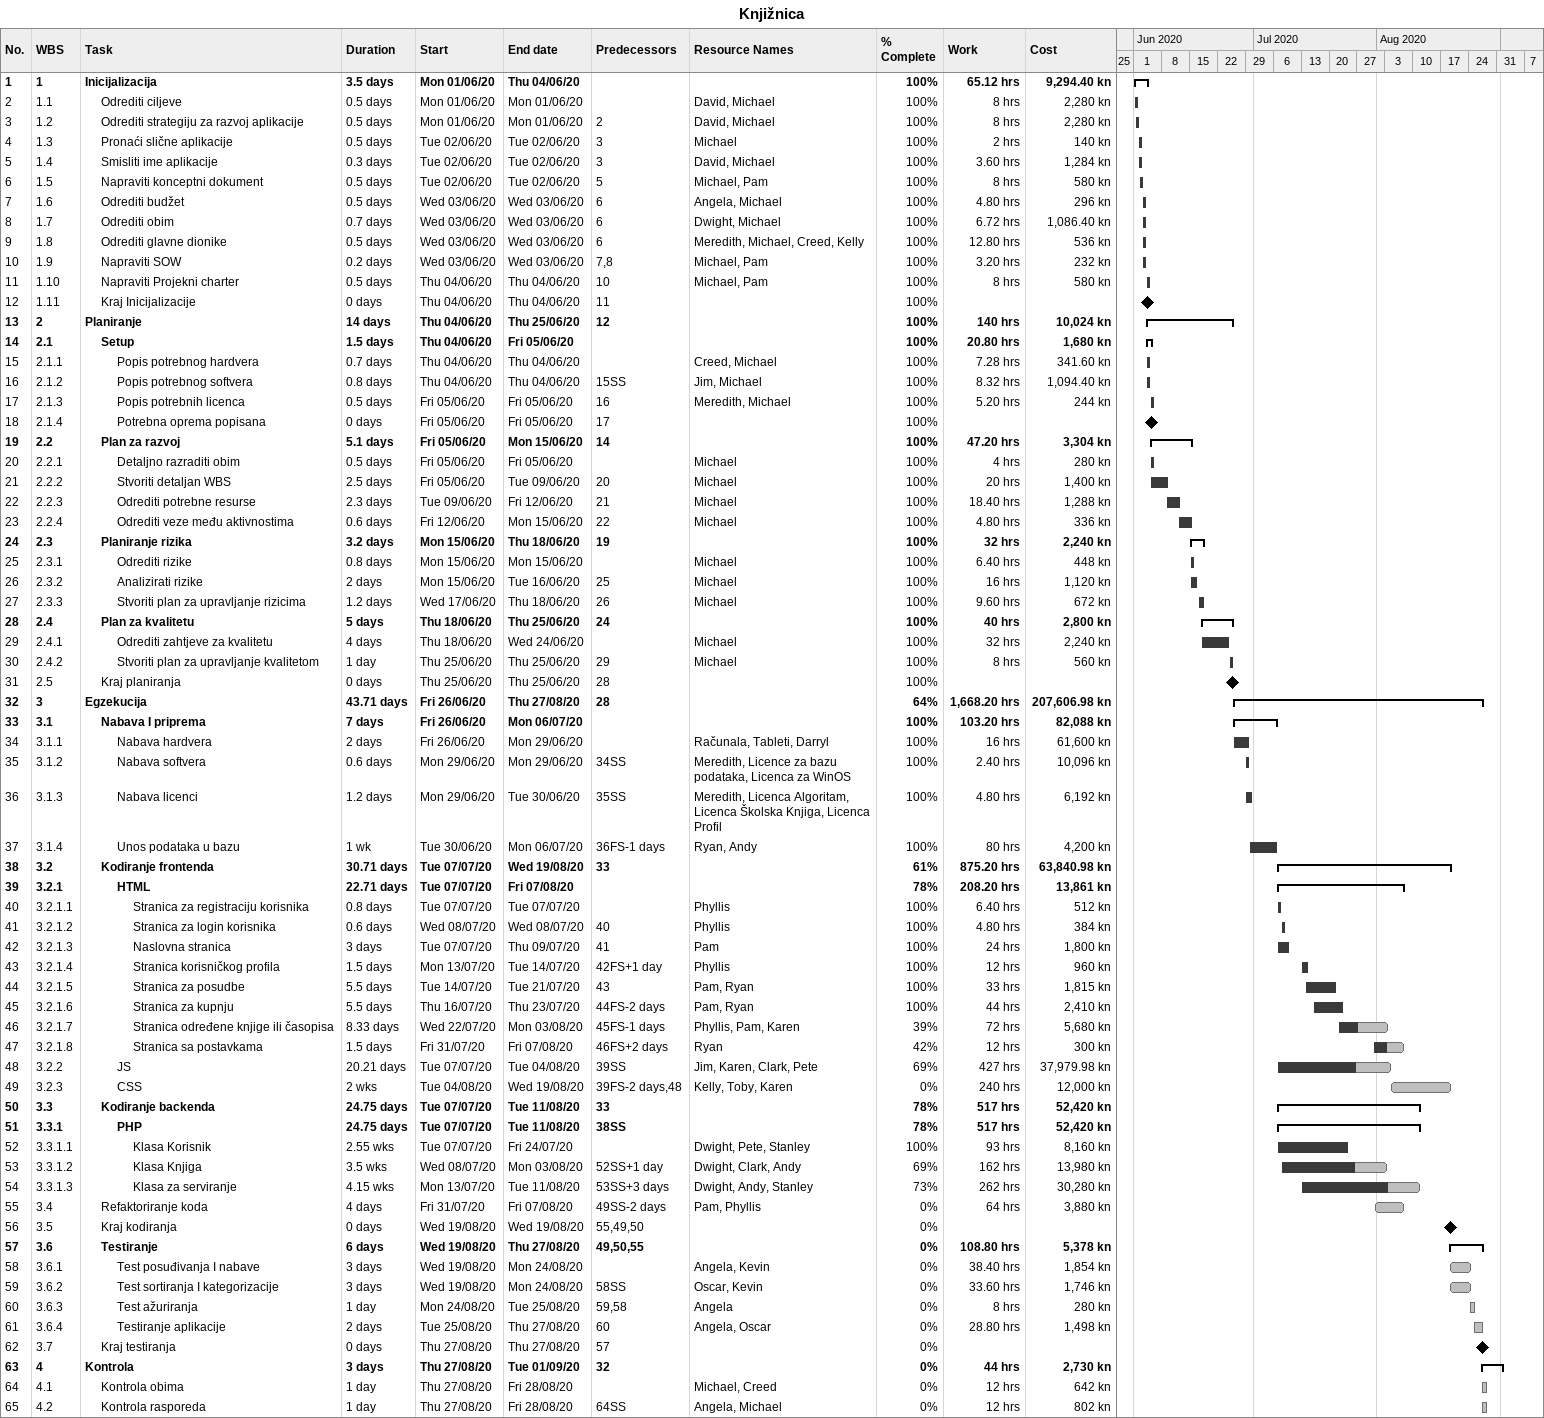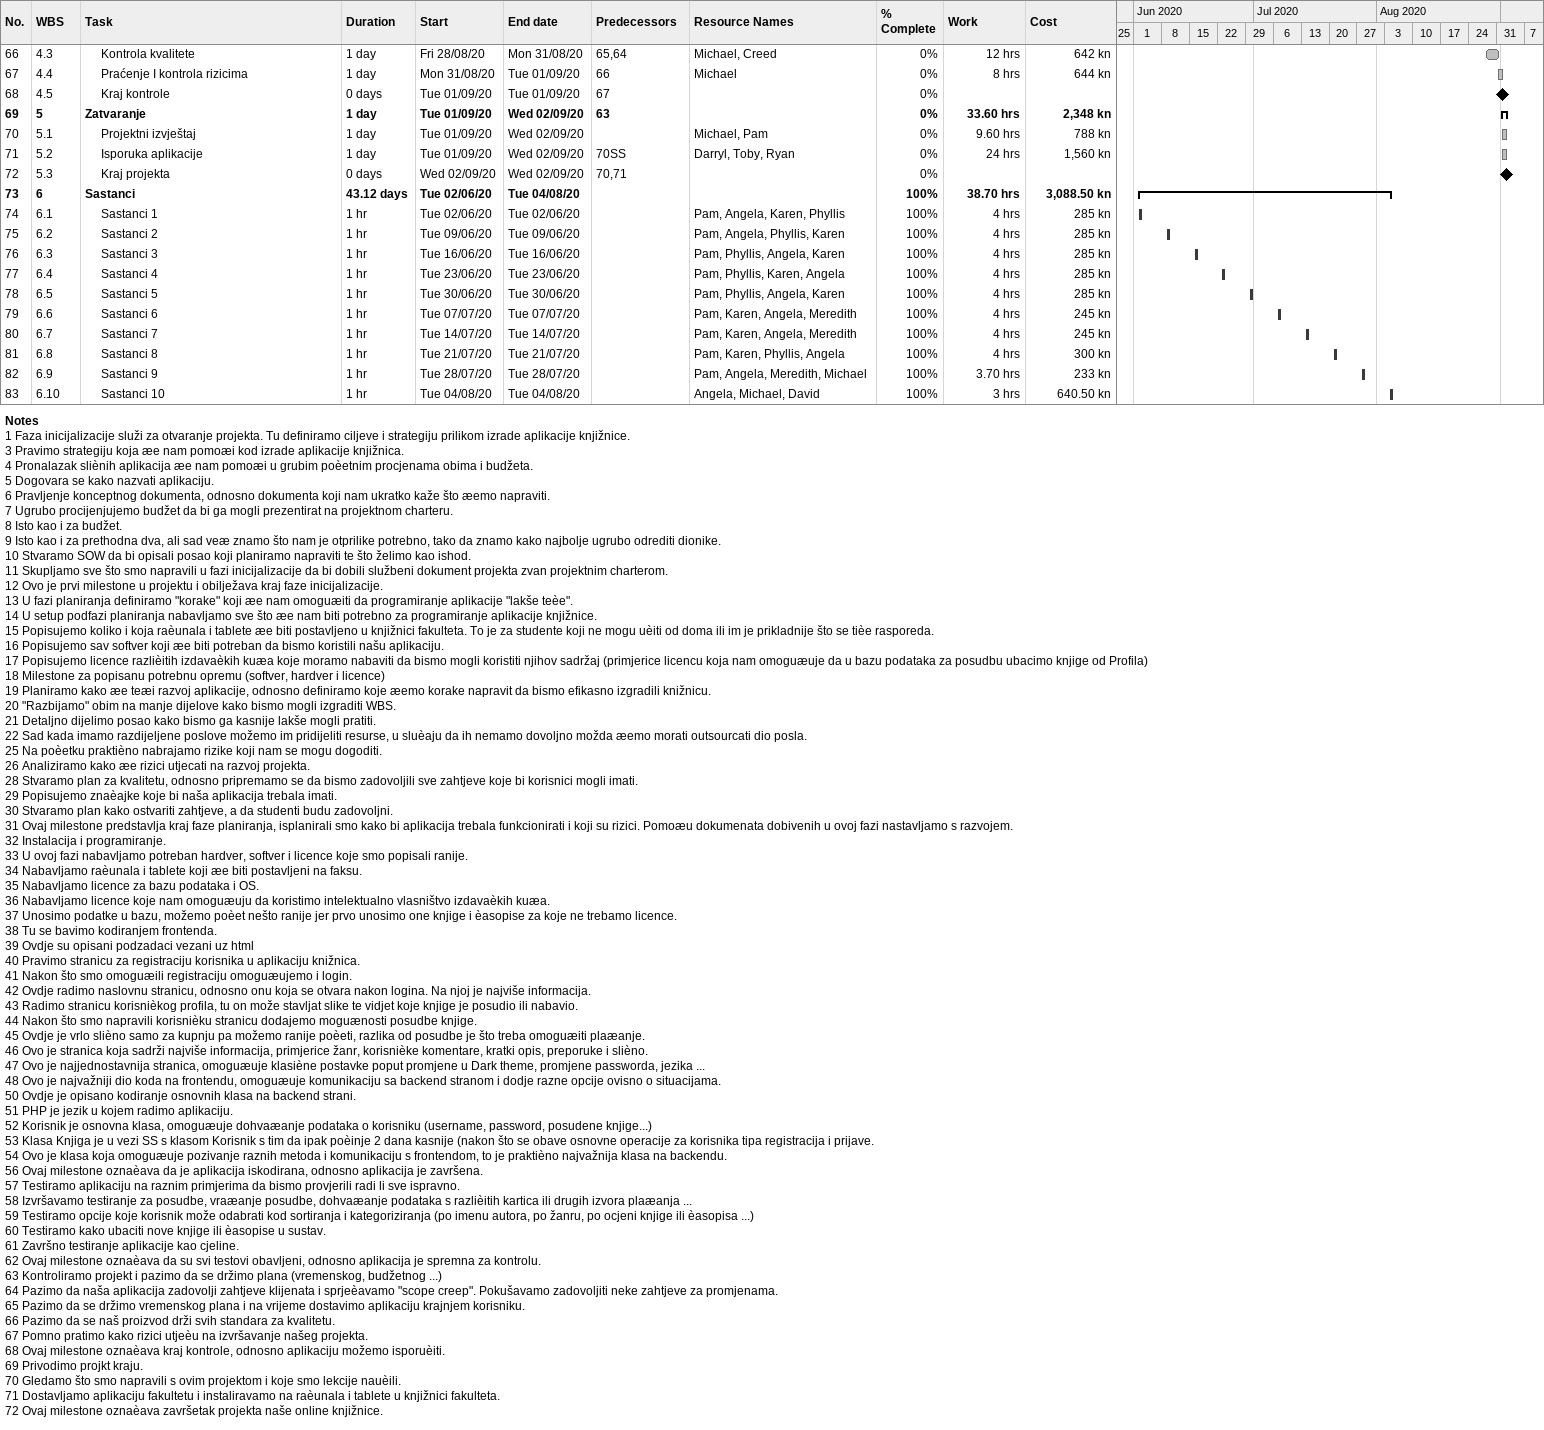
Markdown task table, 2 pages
Knjižnica

| ID | WBS | Task | Duration | Start | Finish | Predecessors | Resources | % complete | Work (h) | Cost (kn) |
|---|---|---|---|---|---|---|---|---|---|---|
| 1 | 1 | **Inicijalizacija** | 3.5d | 2020-06-01 | 2020-06-04 |  |  | 100 | 65.12 | 9294.40 |
| 2 | 1.1 | Odrediti ciljeve | 0.5d | 2020-06-01 | 2020-06-01 |  | David, Michael | 100 | 8 | 2280 |
| 3 | 1.2 | Odrediti strategiju za razvoj aplikacije | 0.5d | 2020-06-01 | 2020-06-01 | 2 | David, Michael | 100 | 8 | 2280 |
| 4 | 1.3 | Pronaći slične aplikacije | 0.5d | 2020-06-02 | 2020-06-02 | 3 | Michael | 100 | 2 | 140 |
| 5 | 1.4 | Smisliti ime aplikacije | 0.3d | 2020-06-02 | 2020-06-02 | 3 | David, Michael | 100 | 3.60 | 1284 |
| 6 | 1.5 | Napraviti konceptni dokument | 0.5d | 2020-06-02 | 2020-06-02 | 5 | Michael, Pam | 100 | 8 | 580 |
| 7 | 1.6 | Odrediti budžet | 0.5d | 2020-06-03 | 2020-06-03 | 6 | Angela, Michael | 100 | 4.80 | 296 |
| 8 | 1.7 | Odrediti obim | 0.7d | 2020-06-03 | 2020-06-03 | 6 | Dwight, Michael | 100 | 6.72 | 1086.40 |
| 9 | 1.8 | Odrediti glavne dionike | 0.5d | 2020-06-03 | 2020-06-03 | 6 | Meredith, Michael, Creed, Kelly | 100 | 12.80 | 536 |
| 10 | 1.9 | Napraviti SOW | 0.2d | 2020-06-03 | 2020-06-03 | 7, 8 | Michael, Pam | 100 | 3.20 | 232 |
| 11 | 1.10 | Napraviti Projekni charter | 0.5d | 2020-06-04 | 2020-06-04 | 10 | Michael, Pam | 100 | 8 | 580 |
| 12 | 1.11 | Kraj Inicijalizacije | 0d | 2020-06-04 | 2020-06-04 | 11 |  | 100 |  |  |
| 13 | 2 | **Planiranje** | 14d | 2020-06-04 | 2020-06-25 | 12 |  | 100 | 140 | 10024 |
| 14 | 2.1 | **Setup** | 1.5d | 2020-06-04 | 2020-06-05 |  |  | 100 | 20.80 | 1680 |
| 15 | 2.1.1 | Popis potrebnog hardvera | 0.7d | 2020-06-04 | 2020-06-04 |  | Creed, Michael | 100 | 7.28 | 341.60 |
| 16 | 2.1.2 | Popis potrebnog softvera | 0.8d | 2020-06-04 | 2020-06-04 | 15SS | Jim, Michael | 100 | 8.32 | 1094.40 |
| 17 | 2.1.3 | Popis potrebnih licenca | 0.5d | 2020-06-05 | 2020-06-05 | 16 | Meredith, Michael | 100 | 5.20 | 244 |
| 18 | 2.1.4 | Potrebna oprema popisana | 0d | 2020-06-05 | 2020-06-05 | 17 |  | 100 |  |  |
| 19 | 2.2 | **Plan za razvoj** | 5.1d | 2020-06-05 | 2020-06-15 | 14 |  | 100 | 47.20 | 3304 |
| 20 | 2.2.1 | Detaljno razraditi obim | 0.5d | 2020-06-05 | 2020-06-05 |  | Michael | 100 | 4 | 280 |
| 21 | 2.2.2 | Stvoriti detaljan WBS | 2.5d | 2020-06-05 | 2020-06-09 | 20 | Michael | 100 | 20 | 1400 |
| 22 | 2.2.3 | Odrediti potrebne resurse | 2.3d | 2020-06-09 | 2020-06-12 | 21 | Michael | 100 | 18.40 | 1288 |
| 23 | 2.2.4 | Odrediti veze među aktivnostima | 0.6d | 2020-06-12 | 2020-06-15 | 22 | Michael | 100 | 4.80 | 336 |
| 24 | 2.3 | **Planiranje rizika** | 3.2d | 2020-06-15 | 2020-06-18 | 19 |  | 100 | 32 | 2240 |
| 25 | 2.3.1 | Odrediti rizike | 0.8d | 2020-06-15 | 2020-06-15 |  | Michael | 100 | 6.40 | 448 |
| 26 | 2.3.2 | Analizirati rizike | 2d | 2020-06-15 | 2020-06-16 | 25 | Michael | 100 | 16 | 1120 |
| 27 | 2.3.3 | Stvoriti plan za upravljanje rizicima | 1.2d | 2020-06-17 | 2020-06-18 | 26 | Michael | 100 | 9.60 | 672 |
| 28 | 2.4 | **Plan za kvalitetu** | 5d | 2020-06-18 | 2020-06-25 | 24 |  | 100 | 40 | 2800 |
| 29 | 2.4.1 | Odrediti zahtjeve za kvalitetu | 4d | 2020-06-18 | 2020-06-24 |  | Michael | 100 | 32 | 2240 |
| 30 | 2.4.2 | Stvoriti plan za upravljanje kvalitetom | 1d | 2020-06-25 | 2020-06-25 | 29 | Michael | 100 | 8 | 560 |
| 31 | 2.5 | Kraj planiranja | 0d | 2020-06-25 | 2020-06-25 | 28 |  | 100 |  |  |
| 32 | 3 | **Egzekucija** | 43.71d | 2020-06-26 | 2020-08-27 | 28 |  | 64 | 1668.20 | 207606.98 |
| 33 | 3.1 | **Nabava I priprema** | 7d | 2020-06-26 | 2020-07-06 |  |  | 100 | 103.20 | 82088 |
| 34 | 3.1.1 | Nabava hardvera | 2d | 2020-06-26 | 2020-06-29 |  | Računala, Tableti, Darryl | 100 | 16 | 61600 |
| 35 | 3.1.2 | Nabava softvera | 0.6d | 2020-06-29 | 2020-06-29 | 34SS | Meredith, Licence za bazu podataka, Licenca za WinOS | 100 | 2.40 | 10096 |
| 36 | 3.1.3 | Nabava licenci | 1.2d | 2020-06-29 | 2020-06-30 | 35SS | Meredith, Licenca Algoritam, Licenca Školska Knjiga, Licenca Profil | 100 | 4.80 | 6192 |
| 37 | 3.1.4 | Unos podataka u bazu | 1w | 2020-06-30 | 2020-07-06 | 36FS-1d | Ryan, Andy | 100 | 80 | 4200 |
| 38 | 3.2 | **Kodiranje frontenda** | 30.71d | 2020-07-07 | 2020-08-19 | 33 |  | 61 | 875.20 | 63840.98 |
| 39 | 3.2.1 | **HTML** | 22.71d | 2020-07-07 | 2020-08-07 |  |  | 78 | 208.20 | 13861 |
| 40 | 3.2.1.1 | Stranica za registraciju korisnika | 0.8d | 2020-07-07 | 2020-07-07 |  | Phyllis | 100 | 6.40 | 512 |
| 41 | 3.2.1.2 | Stranica za login korisnika | 0.6d | 2020-07-08 | 2020-07-08 | 40 | Phyllis | 100 | 4.80 | 384 |
| 42 | 3.2.1.3 | Naslovna stranica | 3d | 2020-07-07 | 2020-07-09 | 41 | Pam | 100 | 24 | 1800 |
| 43 | 3.2.1.4 | Stranica korisničkog profila | 1.5d | 2020-07-13 | 2020-07-14 | 42FS+1d | Phyllis | 100 | 12 | 960 |
| 44 | 3.2.1.5 | Stranica za posudbe | 5.5d | 2020-07-14 | 2020-07-21 | 43 | Pam, Ryan | 100 | 33 | 1815 |
| 45 | 3.2.1.6 | Stranica za kupnju | 5.5d | 2020-07-16 | 2020-07-23 | 44FS-2d | Pam, Ryan | 100 | 44 | 2410 |
| 46 | 3.2.1.7 | Stranica određene knjige ili časopisa | 8.33d | 2020-07-22 | 2020-08-03 | 45FS-1d | Phyllis, Pam, Karen | 39 | 72 | 5680 |
| 47 | 3.2.1.8 | Stranica sa postavkama | 1.5d | 2020-07-31 | 2020-08-07 | 46FS+2d | Ryan | 42 | 12 | 300 |
| 48 | 3.2.2 | JS | 20.21d | 2020-07-07 | 2020-08-04 | 39SS | Jim, Karen, Clark, Pete | 69 | 427 | 37979.98 |
| 49 | 3.2.3 | CSS | 2w | 2020-08-04 | 2020-08-19 | 39FS-2d, 48 | Kelly, Toby, Karen | 0 | 240 | 12000 |
| 50 | 3.3 | **Kodiranje backenda** | 24.75d | 2020-07-07 | 2020-08-11 | 33 |  | 78 | 517 | 52420 |
| 51 | 3.3.1 | **PHP** | 24.75d | 2020-07-07 | 2020-08-11 | 38SS |  | 78 | 517 | 52420 |
| 52 | 3.3.1.1 | Klasa Korisnik | 2.55w | 2020-07-07 | 2020-07-24 |  | Dwight, Pete, Stanley | 100 | 93 | 8160 |
| 53 | 3.3.1.2 | Klasa Knjiga | 3.5w | 2020-07-08 | 2020-08-03 | 52SS+1d | Dwight, Clark, Andy | 69 | 162 | 13980 |
| 54 | 3.3.1.3 | Klasa za serviranje | 4.15w | 2020-07-13 | 2020-08-11 | 53SS+3d | Dwight, Andy, Stanley | 73 | 262 | 30280 |
| 55 | 3.4 | Refaktoriranje koda | 4d | 2020-07-31 | 2020-08-07 | 49SS-2d | Pam, Phyllis | 0 | 64 | 3880 |
| 56 | 3.5 | Kraj kodiranja | 0d | 2020-08-19 | 2020-08-19 | 55, 49, 50 |  | 0 |  |  |
| 57 | 3.6 | **Testiranje** | 6d | 2020-08-19 | 2020-08-27 | 49, 50, 55 |  | 0 | 108.80 | 5378 |
| 58 | 3.6.1 | Test posuđivanja I nabave | 3d | 2020-08-19 | 2020-08-24 |  | Angela, Kevin | 0 | 38.40 | 1854 |
| 59 | 3.6.2 | Test sortiranja I kategorizacije | 3d | 2020-08-19 | 2020-08-24 | 58SS | Oscar, Kevin | 0 | 33.60 | 1746 |
| 60 | 3.6.3 | Test ažuriranja | 1d | 2020-08-24 | 2020-08-25 | 59, 58 | Angela | 0 | 8 | 280 |
| 61 | 3.6.4 | Testiranje aplikacije | 2d | 2020-08-25 | 2020-08-27 | 60 | Angela, Oscar | 0 | 28.80 | 1498 |
| 62 | 3.7 | Kraj testiranja | 0d | 2020-08-27 | 2020-08-27 | 57 |  | 0 |  |  |
| 63 | 4 | **Kontrola** | 3d | 2020-08-27 | 2020-09-01 | 32 |  | 0 | 44 | 2730 |
| 64 | 4.1 | Kontrola obima | 1d | 2020-08-27 | 2020-08-28 |  | Michael, Creed | 0 | 12 | 642 |
| 65 | 4.2 | Kontrola rasporeda | 1d | 2020-08-27 | 2020-08-28 | 64SS | Angela, Michael | 0 | 12 | 802 |
| 66 | 4.3 | Kontrola kvalitete | 1d | 2020-08-28 | 2020-08-31 | 65, 64 | Michael, Creed | 0 | 12 | 642 |
| 67 | 4.4 | Praćenje I kontrola rizicima | 1d | 2020-08-31 | 2020-09-01 | 66 | Michael | 0 | 8 | 644 |
| 68 | 4.5 | Kraj kontrole | 0d | 2020-09-01 | 2020-09-01 | 67 |  | 0 |  |  |
| 69 | 5 | **Zatvaranje** | 1d | 2020-09-01 | 2020-09-02 | 63 |  | 0 | 33.60 | 2348 |
| 70 | 5.1 | Projektni izvještaj | 1d | 2020-09-01 | 2020-09-02 |  | Michael, Pam | 0 | 9.60 | 788 |
| 71 | 5.2 | Isporuka aplikacije | 1d | 2020-09-01 | 2020-09-02 | 70SS | Darryl, Toby, Ryan | 0 | 24 | 1560 |
| 72 | 5.3 | Kraj projekta | 0d | 2020-09-02 | 2020-09-02 | 70, 71 |  | 0 |  |  |
| 73 | 6 | **Sastanci** | 43.12d | 2020-06-02 | 2020-08-04 |  |  | 100 | 38.70 | 3088.50 |
| 74 | 6.1 | Sastanci 1 | 1h | 2020-06-02 | 2020-06-02 |  | Pam, Angela, Karen, Phyllis | 100 | 4 | 285 |
| 75 | 6.2 | Sastanci 2 | 1h | 2020-06-09 | 2020-06-09 |  | Pam, Angela, Phyllis, Karen | 100 | 4 | 285 |
| 76 | 6.3 | Sastanci 3 | 1h | 2020-06-16 | 2020-06-16 |  | Pam, Phyllis, Angela, Karen | 100 | 4 | 285 |
| 77 | 6.4 | Sastanci 4 | 1h | 2020-06-23 | 2020-06-23 |  | Pam, Phyllis, Karen, Angela | 100 | 4 | 285 |
| 78 | 6.5 | Sastanci 5 | 1h | 2020-06-30 | 2020-06-30 |  | Pam, Phyllis, Angela, Karen | 100 | 4 | 285 |
| 79 | 6.6 | Sastanci 6 | 1h | 2020-07-07 | 2020-07-07 |  | Pam, Karen, Angela, Meredith | 100 | 4 | 245 |
| 80 | 6.7 | Sastanci 7 | 1h | 2020-07-14 | 2020-07-14 |  | Pam, Karen, Angela, Meredith | 100 | 4 | 245 |
| 81 | 6.8 | Sastanci 8 | 1h | 2020-07-21 | 2020-07-21 |  | Pam, Karen, Phyllis, Angela | 100 | 4 | 300 |
| 82 | 6.9 | Sastanci 9 | 1h | 2020-07-28 | 2020-07-28 |  | Pam, Angela, Meredith, Michael | 100 | 3.70 | 233 |
| 83 | 6.10 | Sastanci 10 | 1h | 2020-08-04 | 2020-08-04 |  | Angela, Michael, David | 100 | 3 | 640.50 |

Notes
- 1: Faza inicijalizacije služi za otvaranje projekta. Tu definiramo ciljeve i strategiju prilikom izrade aplikacije knjižnice.
- 3: Pravimo strategiju koja æe nam pomoæi kod izrade aplikacije knjižnica.
- 4: Pronalazak sliènih aplikacija æe nam pomoæi u grubim poèetnim procjenama obima i budžeta.
- 5: Dogovara se kako nazvati aplikaciju.
- 6: Pravljenje konceptnog dokumenta, odnosno dokumenta koji nam ukratko kaže što æemo napraviti.
- 7: Ugrubo procijenjujemo budžet da bi ga mogli prezentirat na projektnom charteru.
- 8: Isto kao i za budžet.
- 9: Isto kao i za prethodna dva, ali sad veæ znamo što nam je otprilike potrebno, tako da znamo kako najbolje ugrubo odrediti dionike.
- 10: Stvaramo SOW da bi opisali posao koji planiramo napraviti te što želimo kao ishod.
- 11: Skupljamo sve što smo napravili u fazi inicijalizacije da bi dobili službeni dokument projekta zvan projektnim charterom.
- 12: Ovo je prvi milestone u projektu i obilježava kraj faze inicijalizacije.
- 13: U fazi planiranja definiramo "korake" koji æe nam omoguæiti da programiranje aplikacije "lakše teèe".
- 14: U setup podfazi planiranja nabavljamo sve što æe nam biti potrebno za programiranje aplikacije knjižnice.
- 15: Popisujemo koliko i koja raèunala i tablete æe biti postavljeno u knjižnici fakulteta. To je za studente koji ne mogu uèiti od doma ili im je prikladnije što se tièe rasporeda.
- 16: Popisujemo sav softver koji æe biti potreban da bismo koristili našu aplikaciju.
- 17: Popisujemo licence razlièitih izdavaèkih kuæa koje moramo nabaviti da bismo mogli koristiti njihov sadržaj (primjerice licencu koja nam omoguæuje da u bazu podataka za posudbu ubacimo knjige od Profila)
- 18: Milestone za popisanu potrebnu opremu (softver, hardver i licence)
- 19: Planiramo kako æe teæi razvoj aplikacije, odnosno definiramo koje æemo korake napravit da bismo efikasno izgradili knižnicu.
- 20: "Razbijamo" obim na manje dijelove kako bismo mogli izgraditi WBS.
- 21: Detaljno dijelimo posao kako bismo ga kasnije lakše mogli pratiti.
- 22: Sad kada imamo razdijeljene poslove možemo im pridijeliti resurse, u sluèaju da ih nemamo dovoljno možda æemo morati outsourcati dio posla.
- 25: Na poèetku praktièno nabrajamo rizike koji nam se mogu dogoditi.
- 26: Analiziramo kako æe rizici utjecati na razvoj projekta.
- 28: Stvaramo plan za kvalitetu, odnosno pripremamo se da bismo zadovoljili sve zahtjeve koje bi korisnici mogli imati.
- 29: Popisujemo znaèajke koje bi naša aplikacija trebala imati.
- 30: Stvaramo plan kako ostvariti zahtjeve, a da studenti budu zadovoljni.
- 31: Ovaj milestone predstavlja kraj faze planiranja, isplanirali smo kako bi aplikacija trebala funkcionirati i koji su rizici. Pomoæu dokumenata dobivenih u ovoj fazi nastavljamo s razvojem.
- 32: Instalacija i programiranje.
- 33: U ovoj fazi nabavljamo potreban hardver, softver i licence koje smo popisali ranije.
- 34: Nabavljamo raèunala i tablete koji æe biti postavljeni na faksu.
- 35: Nabavljamo licence za bazu podataka i OS.
- 36: Nabavljamo licence koje nam omoguæuju da koristimo intelektualno vlasništvo izdavaèkih kuæa.
- 37: Unosimo podatke u bazu, možemo poèet nešto ranije jer prvo unosimo one knjige i èasopise za koje ne trebamo licence.
- 38: Tu se bavimo kodiranjem frontenda.
- 39: Ovdje su opisani podzadaci vezani uz html
- 40: Pravimo stranicu za registraciju korisnika u aplikaciju knižnica.
- 41: Nakon što smo omoguæili registraciju omoguæujemo i login.
- 42: Ovdje radimo naslovnu stranicu, odnosno onu koja se otvara nakon logina. Na njoj je najviše informacija.
- 43: Radimo stranicu korisnièkog profila, tu on može stavljat slike te vidjet koje knjige je posudio ili nabavio.
- 44: Nakon što smo napravili korisnièku stranicu dodajemo moguænosti posudbe knjige.
- 45: Ovdje je vrlo slièno samo za kupnju pa možemo ranije poèeti, razlika od posudbe je što treba omoguæiti plaæanje.
- 46: Ovo je stranica koja sadrži najviše informacija, primjerice žanr, korisnièke komentare, kratki opis, preporuke i slièno.
- 47: Ovo je najjednostavnija stranica, omoguæuje klasiène postavke poput promjene u Dark theme, promjene passworda, jezika ...
- 48: Ovo je najvažniji dio koda na frontendu, omoguæuje komunikaciju sa backend stranom i dodje razne opcije ovisno o situacijama.
- 50: Ovdje je opisano kodiranje osnovnih klasa na backend strani.
- 51: PHP je jezik u kojem radimo aplikaciju.
- 52: Korisnik je osnovna klasa, omoguæuje dohvaæanje podataka o korisniku (username, password, posudene knjige...)
- 53: Klasa Knjiga je u vezi SS s klasom Korisnik s tim da ipak poèinje 2 dana kasnije (nakon što se obave osnovne operacije za korisnika tipa registracija i prijave.
- 54: Ovo je klasa koja omoguæuje pozivanje raznih metoda i komunikaciju s frontendom, to je praktièno najvažnija klasa na backendu.
- 56: Ovaj milestone oznaèava da je aplikacija iskodirana, odnosno aplikacija je završena.
- 57: Testiramo aplikaciju na raznim primjerima da bismo provjerili radi li sve ispravno.
- 58: Izvršavamo testiranje za posudbe, vraæanje posudbe, dohvaæanje podataka s razlièitih kartica ili drugih izvora plaæanja ...
- 59: Testiramo opcije koje korisnik može odabrati kod sortiranja i kategoriziranja (po imenu autora, po žanru, po ocjeni knjige ili èasopisa ...)
- 60: Testiramo kako ubaciti nove knjige ili èasopise u sustav.
- 61: Završno testiranje aplikacije kao cjeline.
- 62: Ovaj milestone oznaèava da su svi testovi obavljeni, odnosno aplikacija je spremna za kontrolu.
- 63: Kontroliramo projekt i pazimo da se držimo plana (vremenskog, budžetnog ...)
- 64: Pazimo da naša aplikacija zadovolji zahtjeve klijenata i sprjeèavamo "scope creep". Pokušavamo zadovoljiti neke zahtjeve za promjenama.
- 65: Pazimo da se držimo vremenskog plana i na vrijeme dostavimo aplikaciju krajnjem korisniku.
- 66: Pazimo da se naš proizvod drži svih standara za kvalitetu.
- 67: Pomno pratimo kako rizici utjeèu na izvršavanje našeg projekta.
- 68: Ovaj milestone oznaèava kraj kontrole, odnosno aplikaciju možemo isporuèiti.
- 69: Privodimo projkt kraju.
- 70: Gledamo što smo napravili s ovim projektom i koje smo lekcije nauèili.
- 71: Dostavljamo aplikaciju fakultetu i instaliravamo na raèunala i tablete u knjižnici fakulteta.
- 72: Ovaj milestone oznaèava završetak projekta naše online knjižnice.
